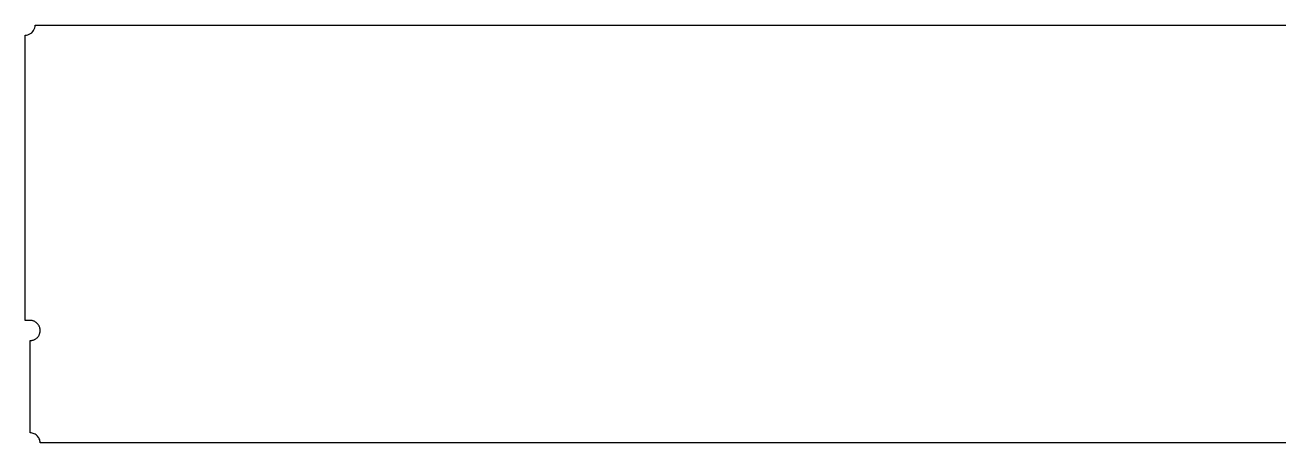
# Model space of a CAD drawing. Extents: x 0 to 14948, y -622 to 622.
# Drawn here: x 0 to 3734, y -622 to 622 of the extents above; entities that cross this region are included whole.
import ezdxf

# ---------------------------------------------------------------- set-up
doc = ezdxf.new("R2010")
doc.units = 0
doc.header["$LTSCALE"] = 10
doc.layers.add('TEILE', color=7, linetype='CONTINUOUS')

msp = doc.modelspace()

# ---------------------------------------------------------------- linework, layer by layer
at = {"layer": 'TEILE', "color": 2}
for p, q in [((16.218567, 597.262573), (19.645691, 599.827576)), ((19.645691, 599.827576), (22.672272, 602.854126)), ((22.672272, 602.854126), (25.237274, 606.280518)), ((25.237274, 606.280518), (27.288818, 610.037231)), ((27.288818, 610.037231), (28.78418, 614.047974)), ((28.78418, 614.047974), (29.694366, 618.230408)), ((29.694366, 618.230408), (29.999542, 622.499817)), ((29.999542, 622.499817), (14918, 622.499817)), ((0, 592.500305), (4.269409, 592.805481)), ((0.010032, -257.499786), (0, 592.500305)), ((4.269409, 592.805481), (8.451843, 593.714905)), ((8.451843, 593.714905), (12.461853, 595.210999)), ((12.461853, 595.210999), (16.218567, 597.262573)), ((15.006437, -257.499786), (0.010032, -257.499786)), ((15.006446, -257.499786), (15.006437, -257.499786)), ((16.576523, -257.540924), (15.006446, -257.499786)), ((18.142298, -257.664124), (16.576523, -257.540924)), ((19.699478, -257.869141), (18.142298, -257.664124)), ((21.243797, -258.155365), (19.699478, -257.869141)), ((22.771015, -258.522003), (21.243797, -258.155365)), ((24.276955, -258.968079), (22.771015, -258.522003)), ((25.757484, -259.492371), (24.276955, -258.968079)), ((27.208546, -260.093414), (25.757484, -259.492371)), ((28.62616, -260.769592), (27.208546, -260.093414)), ((30.006447, -261.519012), (28.62616, -260.769592)), ((31.345617, -262.339661), (30.006447, -261.519012)), ((32.640007, -263.229279), (31.345617, -262.339661)), ((33.886063, -264.185394), (32.640007, -263.229279)), ((35.080372, -265.205414), (33.886063, -264.185394)), ((36.219658, -266.28656), (35.080372, -265.205414)), ((37.3008, -267.425873), (36.219658, -266.28656)), ((38.320835, -268.620178), (37.3008, -267.425873)), ((39.276966, -269.866211), (38.320835, -268.620178)), ((40.166573, -271.160614), (39.276966, -269.866211)), ((40.987221, -272.499786), (40.166573, -271.160614)), ((41.736656, -273.880066), (40.987221, -272.499786)), ((42.412819, -275.297668), (41.736656, -273.880066)), ((42.233681, -300.096466), (42.875725, -298.603943)), ((43.01387, -276.748749), (42.412819, -275.297668)), ((42.875725, -298.603943), (43.436016, -297.078827)), ((43.538151, -278.229279), (43.01387, -276.748749)), ((43.436016, -297.078827), (43.912926, -295.525635)), ((43.98423, -279.735229), (43.538151, -278.229279)), ((43.912926, -295.525635), (44.305042, -293.948914)), ((44.350883, -281.262451), (43.98423, -279.735229)), ((44.305042, -293.948914), (44.611225, -292.353271)), ((44.637104, -282.806763), (44.350883, -281.262451)), ((44.611225, -292.353271), (44.83057, -290.743378)), ((44.84211, -284.363953), (44.637104, -282.806763)), ((44.83057, -290.743378), (44.96244, -289.123962)), ((44.965332, -285.929718), (44.84211, -284.363953)), ((44.96244, -289.123962), (45.006439, -287.499817)), ((45.006443, -287.499786), (44.965332, -285.929718)), ((45.006439, -287.499817), (45.006443, -287.499786)), ((45.006443, -287.499786), (45.006443, -287.499786)), ((15.000085, -592.499878), (15.006437, -317.499786)), ((15.006437, -317.499786), (16.630602, -317.45578)), ((16.630602, -317.45578), (18.250004, -317.323944)), ((18.250004, -317.323944), (19.859892, -317.104584)), ((19.859892, -317.104584), (21.455544, -316.798401)), ((21.455544, -316.798401), (23.03228, -316.406281)), ((23.03228, -316.406281), (24.585474, -315.929382)), ((24.585474, -315.929382), (26.110571, -315.36908)), ((26.110571, -315.36908), (27.603096, -314.727051)), ((27.603096, -314.727051), (29.058676, -314.005157)), ((29.058676, -314.005157), (30.473038, -313.205505)), ((30.473038, -313.205505), (31.842031, -312.330444)), ((31.842031, -312.330444), (33.161644, -311.382568)), ((33.161644, -311.382568), (34.428009, -310.364655)), ((34.428009, -310.364655), (35.637402, -309.279663)), ((35.637402, -309.279663), (36.786282, -308.130768)), ((36.786282, -308.130768), (37.871277, -306.921356)), ((37.871277, -306.921356), (38.889206, -305.654999)), ((38.889206, -305.654999), (39.837086, -304.335388)), ((39.837086, -304.335388), (40.712132, -302.9664)), ((40.712132, -302.9664), (41.51178, -301.552063)), ((41.51178, -301.552063), (42.233681, -300.096466)), ((18.135939, -592.664246), (15.000085, -592.499878)), ((21.237438, -593.155457), (18.135939, -592.664246)), ((24.270599, -593.968201), (21.237438, -593.155457)), ((27.20219, -595.093506), (24.270599, -593.968201)), ((30.000093, -596.519104), (27.20219, -595.093506)), ((32.633656, -598.22937), (30.000093, -596.519104)), ((35.07402, -600.205505), (32.633656, -598.22937)), ((37.294453, -602.425903), (35.07402, -600.205505)), ((39.270622, -604.866272), (37.294453, -602.425903)), ((40.980881, -607.499817), (39.270622, -604.866272)), ((42.406494, -610.297729), (40.980881, -607.499817)), ((43.53183, -613.229309), (42.406494, -610.297729)), ((44.344566, -616.262451), (43.53183, -613.229309)), ((44.835808, -619.363953), (44.344566, -616.262451)), ((45.000153, -622.499817), (44.835808, -619.363953)), ((14902.966797, -622.499084), (45.000153, -622.499817))]:
    msp.add_line(p, q, dxfattribs=at)

doc.saveas('drawing.dxf')
